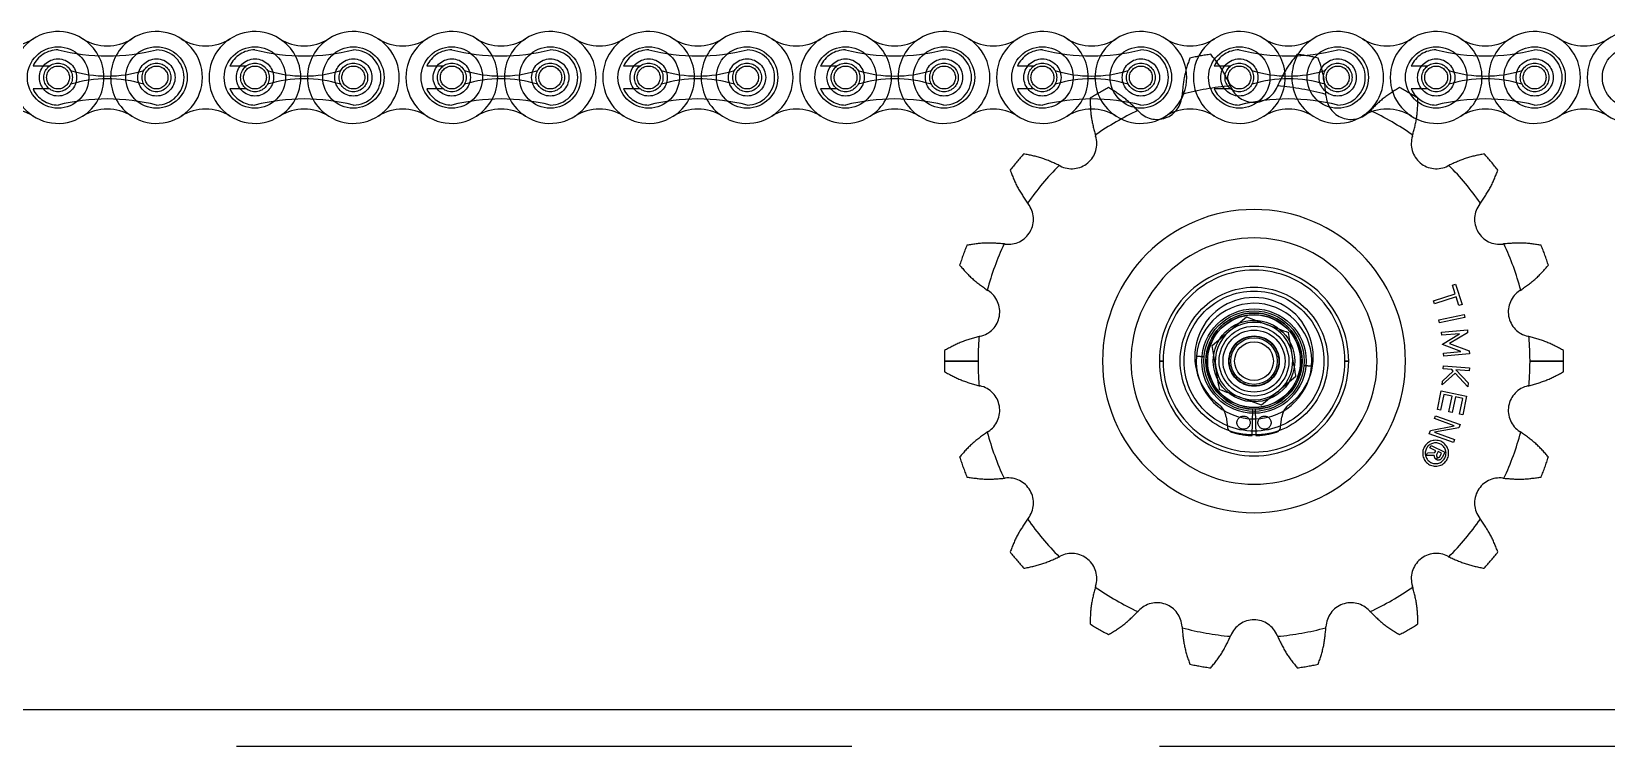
# Model space of a CAD drawing. Header units: metres. Extents: x 0 to 21025, y 0 to 14850.
# Drawn here: x 4715.3 to 4918.5, y 13047.4 to 13139.6 of the extents above; entities that cross this region are included whole.
import ezdxf

# ---------------------------------------------------------------- set-up
doc = ezdxf.new("R2010")
doc.units = ezdxf.units.M
doc.header["$LTSCALE"] = 25
doc.linetypes.add('HIDDEN2', pattern=[4.7625, 3.175, -1.5875])
doc.layers.add('SL4', color=4, linetype='Continuous')
doc.layers.add('ST1', color=7, linetype='HIDDEN2')

msp = doc.modelspace()

# ---------------------------------------------------------------- linework, layer by layer
at = {"layer": 'SL4'}
for p, q in [((4872.054, 13102.812), (4874.761, 13101.811)), ((4867.612, 13099.124), (4869.833, 13100.968)), ((4878.442, 13095.118), (4876.221, 13093.274)), ((4874, 13091.43), (4871.292, 13092.432)), ((4258.039, 13052.206), (5488.014, 13052.206))]:
    msp.add_line(p, q, dxfattribs=at)
for radius in [6, 3, 2.5]:
    msp.add_circle((4873.027, 13097.121), radius, dxfattribs=at)
for start, end in [(129.70215, 189.70215), (69.70215, 129.70215), (9.70215, 69.70215), (189.70215, 249.70215), (309.70215, 9.70215), (249.70215, 309.70215)]:
    msp.add_arc((4873.027, 13097.121), 5, start, end, dxfattribs=at)
for points, knots in [([(4869.833, 13100.968), (4869.885, 13101.012), (4870.635, 13101.635), (4871.37, 13102.245), (4872.054, 13102.812)], [0, 0, 0, 0, 0.0702006, 1, 1, 1, 1]), ([(4874.761, 13101.811), (4874.825, 13101.787), (4875.74, 13101.449), (4876.636, 13101.117), (4877.469, 13100.809)], [0, 0, 0, 0, 0.07020058, 1, 1, 1, 1]), ([(4877.955, 13097.964), (4877.911, 13098.223), (4877.746, 13099.186), (4877.586, 13100.123), (4877.469, 13100.809)], [0, 0, 0, 0, 0.2686336, 1, 1, 1, 1]), ([(4868.098, 13096.279), (4868.054, 13096.537), (4867.889, 13097.5), (4867.729, 13098.438), (4867.612, 13099.124)], [0, 0, 0, 0, 0.2686336, 1, 1, 1, 1]), ([(4868.585, 13093.433), (4868.544, 13093.672), (4868.385, 13094.599), (4868.22, 13095.563), (4868.098, 13096.279)], [0, 0, 0, 0, 0.2575513, 1, 1, 1, 1]), ([(4878.442, 13095.118), (4878.401, 13095.357), (4878.242, 13096.285), (4878.077, 13097.248), (4877.955, 13097.964)], [0, 0, 0, 0, 0.2575513, 1, 1, 1, 1]), ([(4871.292, 13092.432), (4871.228, 13092.455), (4870.314, 13092.794), (4869.418, 13093.125), (4868.585, 13093.433)], [0, 0, 0, 0, 0.0702006, 1, 1, 1, 1]), ([(4876.221, 13093.274), (4876.168, 13093.231), (4875.418, 13092.608), (4874.683, 13091.998), (4874, 13091.43)], [0, 0, 0, 0, 0.07020058, 1, 1, 1, 1])]:
    msp.add_open_spline(points, degree=3, knots=knots, dxfattribs=at)
at = {"layer": 'ST1'}
for p, q in [((4717.622, 13135.162), (4715.498, 13135.162)), ((4743.022, 13135.162), (4740.898, 13135.162)), ((4768.422, 13135.162), (4766.298, 13135.162)), ((4793.822, 13135.162), (4791.698, 13135.162)), ((4819.222, 13135.162), (4817.098, 13135.162)), ((4844.622, 13135.162), (4842.498, 13135.162)), ((4870.022, 13135.162), (4867.898, 13135.162)), ((4895.422, 13135.162), (4893.298, 13135.162)), ((4717.622, 13132.21), (4715.498, 13132.21)), ((4743.022, 13132.21), (4740.898, 13132.21)), ((4768.422, 13132.21), (4766.298, 13132.21)), ((4793.822, 13132.21), (4791.698, 13132.21)), ((4819.222, 13132.21), (4817.098, 13132.21)), ((4844.622, 13132.21), (4842.498, 13132.21)), ((4870.022, 13132.21), (4867.898, 13132.21)), ((4895.422, 13132.21), (4893.298, 13132.21)), ((4898.624, 13106.894), (4899.014, 13107.021)), ((4898.986, 13105.783), (4898.624, 13106.894)), ((4899.014, 13107.021), (4899.861, 13104.419)), ((4896.194, 13104.875), (4898.986, 13105.783)), ((4896.319, 13104.494), (4896.194, 13104.875)), ((4899.11, 13105.401), (4896.319, 13104.494)), ((4899.471, 13104.292), (4899.11, 13105.401)), ((4899.861, 13104.419), (4899.471, 13104.292)), ((4896.872, 13102.438), (4900.144, 13103.137)), ((4896.956, 13102.045), (4896.872, 13102.438)), ((4900.228, 13102.745), (4896.956, 13102.045)), ((4900.144, 13103.137), (4900.228, 13102.745)), ((4897.22, 13100.856), (4900.552, 13101.155)), ((4897.256, 13100.457), (4897.22, 13100.856)), ((4899.518, 13100.657), (4897.256, 13100.457)), ((4897.358, 13099.318), (4899.518, 13100.657)), ((4900.588, 13100.753), (4898.244, 13099.375)), ((4900.552, 13101.155), (4900.588, 13100.753)), ((4897.362, 13099.275), (4897.358, 13099.318)), ((4899.725, 13098.34), (4897.362, 13099.275)), ((4897.463, 13098.136), (4899.725, 13098.34)), ((4898.244, 13099.375), (4900.796, 13098.435)), ((4900.796, 13098.435), (4900.831, 13098.041)), ((4833.087, 13097.121), (4837.419, 13097.121)), ((4837.419, 13097.121), (4833.087, 13097.121)), ((4861.3, 13097.121), (4860.812, 13097.121)), ((4860.812, 13097.121), (4861.3, 13097.121)), ((4865.603, 13097.771), (4866.576, 13097.686)), ((4866.576, 13097.686), (4865.603, 13097.771)), ((4879.477, 13096.557), (4880.45, 13096.472)), ((4880.45, 13096.472), (4879.477, 13096.557)), ((4885.242, 13097.121), (4884.753, 13097.121)), ((4884.753, 13097.121), (4885.242, 13097.121)), ((4897.45, 13096.106), (4897.48, 13096.506)), ((4897.499, 13097.741), (4897.463, 13098.136)), ((4897.48, 13096.506), (4900.816, 13096.255)), ((4900.831, 13098.041), (4897.499, 13097.741)), ((4900.816, 13096.255), (4900.786, 13095.855)), ((4908.634, 13097.121), (4912.967, 13097.121)), ((4912.967, 13097.121), (4908.634, 13097.121)), ((4898.968, 13095.572), (4897.295, 13094.055)), ((4897.295, 13094.055), (4897.332, 13094.552)), ((4897.332, 13094.552), (4898.733, 13095.821)), ((4898.543, 13096.024), (4897.45, 13096.106)), ((4898.733, 13095.821), (4898.543, 13096.024)), ((4900.631, 13093.804), (4898.968, 13095.572)), ((4899.086, 13095.983), (4900.668, 13094.301)), ((4900.786, 13095.855), (4899.086, 13095.983)), ((4900.668, 13094.301), (4900.631, 13093.804)), ((4896.683, 13090.899), (4897.188, 13093.304)), ((4897.507, 13092.826), (4897.084, 13090.814)), ((4897.188, 13093.304), (4900.462, 13092.617)), ((4898.605, 13092.596), (4897.507, 13092.826)), ((4898.183, 13090.584), (4898.605, 13092.596)), ((4899.007, 13092.512), (4898.584, 13090.5)), ((4899.978, 13092.308), (4899.007, 13092.512)), ((4899.555, 13090.296), (4899.978, 13092.308)), ((4900.462, 13092.617), (4899.957, 13090.211)), ((4872.777, 13087.524), (4872.865, 13090.923)), ((4873.188, 13090.923), (4873.277, 13087.524)), ((4897.084, 13090.814), (4896.683, 13090.899)), ((4898.584, 13090.5), (4898.183, 13090.584)), ((4899.957, 13090.211), (4899.555, 13090.296)), ((4869.43, 13089.919), (4869.606, 13088.588)), ((4876.448, 13088.588), (4876.623, 13089.919)), ((4895.627, 13087.765), (4895.78, 13088.193)), ((4895.78, 13088.193), (4898.86, 13088.795)), ((4899.445, 13088.511), (4896.305, 13087.949)), ((4896.318, 13089.702), (4896.452, 13090.08)), ((4898.86, 13088.795), (4896.318, 13089.702)), ((4896.452, 13090.08), (4899.603, 13088.956)), ((4899.603, 13088.956), (4899.445, 13088.511)), ((4898.779, 13086.643), (4895.627, 13087.765)), ((4895.731, 13085.935), (4895.872, 13086.232)), ((4895.872, 13086.232), (4897.64, 13085.395)), ((4896.305, 13087.949), (4898.914, 13087.021)), ((4898.914, 13087.021), (4898.779, 13086.643)), ((4895.225, 13084.948), (4895.396, 13085.308)), ((4896.254, 13084.972), (4895.225, 13084.948)), ((4895.396, 13085.308), (4896.376, 13085.331)), ((4896.492, 13085.575), (4895.731, 13085.935)), ((4896.376, 13085.331), (4896.492, 13085.575)), ((4896.703, 13084.726), (4896.569, 13084.444)), ((4896.577, 13084.44), (4896.71, 13084.723)), ((4896.779, 13085.452), (4896.59, 13085.051)), ((4897.223, 13085.242), (4896.779, 13085.452)), ((4897.036, 13084.846), (4897.223, 13085.242)), ((4897.64, 13085.395), (4897.329, 13084.738)), ((4210.539, 13052.206), (5535.514, 13052.206)), ((5535.514, 13047.444), (4210.539, 13047.444))]:
    msp.add_line(p, q, dxfattribs=at)
for centre, radius in [((4718.729, 13133.686), 3.96), ((4731.429, 13133.686), 3.96), ((4744.129, 13133.686), 3.96), ((4756.829, 13133.686), 3.96), ((4769.529, 13133.686), 3.96), ((4782.229, 13133.686), 3.96), ((4794.929, 13133.686), 3.96), ((4807.629, 13133.686), 3.96), ((4820.329, 13133.686), 3.96), ((4833.029, 13133.686), 3.96), ((4845.729, 13133.686), 3.96), ((4858.429, 13133.686), 3.96), ((4871.129, 13133.686), 3.96), ((4883.829, 13133.686), 3.96), ((4896.529, 13133.686), 3.96), ((4909.229, 13133.686), 3.96), ((4921.929, 13133.686), 3.96), ((4718.729, 13133.686), 2.398), ((4718.729, 13133.686), 1.845), ((4718.729, 13133.686), 1.476), ((4731.429, 13133.686), 2.398), ((4731.429, 13133.686), 1.845), ((4731.429, 13133.686), 1.476), ((4744.129, 13133.686), 2.398), ((4744.129, 13133.686), 1.845), ((4744.129, 13133.686), 1.476), ((4756.829, 13133.686), 2.398), ((4756.829, 13133.686), 1.845), ((4756.829, 13133.686), 1.476), ((4769.529, 13133.686), 2.398), ((4769.529, 13133.686), 1.845), ((4769.529, 13133.686), 1.476), ((4782.229, 13133.686), 2.398), ((4782.229, 13133.686), 1.845), ((4782.229, 13133.686), 1.476), ((4794.929, 13133.686), 2.399), ((4794.929, 13133.686), 1.845), ((4794.929, 13133.686), 1.476), ((4807.629, 13133.686), 2.399), ((4807.629, 13133.686), 1.845), ((4807.629, 13133.686), 1.476), ((4820.329, 13133.686), 2.399), ((4820.329, 13133.686), 1.845), ((4820.329, 13133.686), 1.476), ((4833.029, 13133.686), 2.398), ((4833.029, 13133.686), 1.845), ((4833.029, 13133.686), 1.476), ((4845.729, 13133.686), 2.398), ((4845.729, 13133.686), 1.845), ((4845.729, 13133.686), 1.476), ((4858.429, 13133.686), 2.398), ((4858.429, 13133.686), 1.845), ((4858.429, 13133.686), 1.476), ((4871.129, 13133.686), 2.398), ((4871.129, 13133.686), 1.845), ((4871.129, 13133.686), 1.476), ((4883.829, 13133.686), 2.398), ((4883.829, 13133.686), 1.845), ((4883.829, 13133.686), 1.476), ((4896.529, 13133.686), 2.399), ((4896.529, 13133.686), 1.845), ((4896.529, 13133.686), 1.476), ((4909.229, 13133.686), 2.399), ((4909.229, 13133.686), 1.845), ((4909.229, 13133.686), 1.476), ((4873.027, 13097.121), 9.525), ((4873.027, 13097.121), 9.025), ((4873.027, 13097.121), 6.725), ((4873.027, 13097.121), 6.725), ((4873.027, 13097.121), 6.475), ((4873.027, 13097.121), 6.2), ((4873.027, 13097.121), 5.975), ((4873.027, 13097.121), 5.25), ((4873.027, 13097.121), 5.25), ((4873.027, 13097.121), 4.5), ((4873.027, 13097.121), 4), ((4873.027, 13097.121), 3.25), ((4873.027, 13097.121), 3.25), ((4873.027, 13097.121), 3.2), ((4871.677, 13089.185), 0.85), ((4874.377, 13089.185), 0.85)]:
    msp.add_circle(centre, radius, dxfattribs=at)
for centre, radius, start, end in [((4718.729, 13133.686), 5.92, 57.56669, 302.43331), ((4731.429, 13133.686), 5.92, 237.56669, 122.43331), ((4744.129, 13133.686), 5.92, 57.56669, 302.43331), ((4756.829, 13133.686), 5.92, 237.56669, 122.43331), ((4769.529, 13133.686), 5.92, 57.56669, 302.43331), ((4782.229, 13133.686), 5.92, 237.56669, 122.43331), ((4794.929, 13133.686), 5.92, 57.56669, 302.43331), ((4807.629, 13133.686), 5.92, 237.56669, 122.43331), ((4820.329, 13133.686), 5.92, 57.56669, 302.43331), ((4833.029, 13133.686), 5.92, 237.56669, 122.43331), ((4845.729, 13133.686), 5.92, 57.56669, 302.43331), ((4858.429, 13133.686), 5.92, 237.56669, 122.43331), ((4871.129, 13133.686), 5.92, 57.56669, 302.43331), ((4883.829, 13133.686), 5.92, 237.56669, 122.43331), ((4896.529, 13133.686), 5.92, 57.56669, 302.43331), ((4909.229, 13133.686), 5.92, 237.56669, 122.43331), ((4921.929, 13133.686), 5.92, 57.56669, 302.43331), ((4712.379, 13143.679), 5.92, 237.56669, 302.43331), ((4718.729, 13133.686), 3.552, 90, 155.44664), ((4725.079, 13162.783), 26.322, 256.04015, 283.95985), ((4725.079, 13143.679), 5.92, 237.56669, 302.43331), ((4718.729, 13133.686), 5.92, 302.43324, 57.56676), ((4731.429, 13133.686), 5.92, 122.43324, 237.56676), ((4731.429, 13133.686), 3.552, 270, 90), ((4737.779, 13143.679), 5.92, 237.56669, 302.43331), ((4744.129, 13133.686), 3.552, 90, 155.44664), ((4750.479, 13162.783), 26.322, 256.04015, 283.95985), ((4750.479, 13143.679), 5.92, 237.56669, 302.43331), ((4744.129, 13133.686), 5.92, 302.43324, 57.56676), ((4756.829, 13133.686), 5.92, 122.43324, 237.56676), ((4756.829, 13133.686), 3.552, 270, 90), ((4763.179, 13143.679), 5.92, 237.56669, 302.43331), ((4769.529, 13133.686), 3.552, 90, 155.44664), ((4775.879, 13162.783), 26.322, 256.04015, 283.95985), ((4775.879, 13143.679), 5.92, 237.56669, 302.43331), ((4769.529, 13133.686), 5.92, 302.43324, 57.56676), ((4782.229, 13133.686), 5.92, 122.43324, 237.56676), ((4782.229, 13133.686), 3.552, 270, 90), ((4788.579, 13143.679), 5.92, 237.56669, 302.43331), ((4794.929, 13133.686), 3.552, 90, 155.44664), ((4801.279, 13162.783), 26.322, 256.04015, 283.95985), ((4801.279, 13143.679), 5.92, 237.56669, 302.43331), ((4794.929, 13133.686), 5.92, 302.43324, 57.56676), ((4807.629, 13133.686), 5.92, 122.43324, 237.56676), ((4807.629, 13133.686), 3.552, 270, 90), ((4813.979, 13143.679), 5.92, 237.56669, 302.43331), ((4820.329, 13133.686), 3.552, 90, 155.44664), ((4826.679, 13162.783), 26.322, 256.04015, 283.95985), ((4826.679, 13143.679), 5.92, 237.56669, 302.43331), ((4820.329, 13133.686), 5.92, 302.43324, 57.56676), ((4833.029, 13133.686), 5.92, 122.43324, 237.56676), ((4833.029, 13133.686), 3.552, 270, 90), ((4839.379, 13143.679), 5.92, 237.56669, 302.43331), ((4845.729, 13133.686), 3.552, 90, 155.44664), ((4852.079, 13162.783), 26.322, 256.04015, 283.95985), ((4852.079, 13143.679), 5.92, 237.56669, 302.43331), ((4845.729, 13133.686), 5.92, 302.43324, 57.56676), ((4858.429, 13133.686), 5.92, 122.43324, 237.56676), ((4858.429, 13133.686), 3.552, 270, 90), ((4864.779, 13143.679), 5.92, 237.56669, 302.43331), ((4871.129, 13133.686), 3.552, 90, 155.44664), ((4877.479, 13162.783), 26.322, 256.04015, 283.95985), ((4877.479, 13143.679), 5.92, 237.56669, 302.43331), ((4871.129, 13133.686), 5.92, 302.43324, 57.56676), ((4883.829, 13133.686), 5.92, 122.43324, 237.56676), ((4883.829, 13133.686), 3.552, 270, 90), ((4890.179, 13143.679), 5.92, 237.56669, 302.43331), ((4896.529, 13133.686), 3.552, 90, 155.44664), ((4902.879, 13162.783), 26.322, 256.04015, 283.95985), ((4902.879, 13143.679), 5.92, 237.56669, 302.43331), ((4896.529, 13133.686), 5.92, 302.43324, 57.56676), ((4909.229, 13133.686), 5.92, 122.43324, 237.56676), ((4909.229, 13133.686), 3.552, 270, 90), ((4915.579, 13143.679), 5.92, 237.56669, 302.43331), ((4873.027, 13097.121), 39.94, 98.03204, 101.96796), ((4873.027, 13097.121), 39.94, 78.03204, 81.96796), ((4725.079, 13150.039), 16.175, 252.993, 287.007), ((4725.079, 13117.334), 16.175, 72.993, 107.007), ((4750.479, 13150.039), 16.175, 252.993, 287.007), ((4750.479, 13117.334), 16.175, 72.993, 107.007), ((4775.879, 13150.039), 16.175, 252.993, 287.007), ((4775.879, 13117.334), 16.175, 72.993, 107.007), ((4801.279, 13150.039), 16.175, 252.993, 287.007), ((4801.279, 13117.334), 16.175, 72.993, 107.007), ((4826.679, 13150.039), 16.175, 252.993, 287.007), ((4826.679, 13117.334), 16.175, 72.993, 107.007), ((4852.079, 13150.039), 16.175, 252.993, 287.007), ((4852.079, 13117.334), 16.175, 72.993, 107.007), ((4877.479, 13150.039), 16.175, 252.993, 287.007), ((4877.479, 13117.334), 16.175, 72.993, 107.007), ((4902.879, 13150.039), 16.175, 252.993, 287.007), ((4902.879, 13117.334), 16.175, 72.993, 107.007), ((4718.729, 13133.686), 3.552, 204.55336, 270), ((4725.079, 13104.589), 26.322, 76.04015, 103.95985), ((4744.129, 13133.686), 3.552, 204.55336, 270), ((4750.479, 13104.589), 26.322, 76.04015, 103.95985), ((4769.529, 13133.686), 3.552, 204.55336, 270), ((4775.879, 13104.589), 26.322, 76.04015, 103.95985), ((4794.929, 13133.686), 3.552, 204.55336, 270), ((4801.279, 13104.589), 26.322, 76.04015, 103.95985), ((4820.329, 13133.686), 3.552, 204.55336, 270), ((4826.679, 13104.589), 26.322, 76.04015, 103.95985), ((4845.729, 13133.686), 3.552, 204.55336, 270), ((4852.079, 13104.589), 26.322, 76.04015, 103.95985), ((4873.027, 13097.121), 39.94, 118.03204, 121.96796), ((4860.51, 13131.511), 3.238, 222.5, 357.5), ((4879.12, 13130.699), 15.39, 177.01769, 177.5), ((4873.027, 13097.121), 35.607, 94.90066, 105.09934), ((4873.027, 13097.121), 35.607, 94.90066, 105.09934), ((4871.129, 13133.686), 3.552, 204.55336, 270), ((4855.816, 13126.59), 15.39, 22.5, 22.98231), ((4873.027, 13133.718), 3.238, 202.5, 337.5), ((4877.479, 13104.589), 26.322, 76.04015, 103.95985), ((4890.237, 13126.59), 15.39, 157.01769, 157.5), ((4873.027, 13097.121), 35.607, 74.90066, 85.09934), ((4873.027, 13097.121), 35.607, 74.90066, 85.09934), ((4866.933, 13130.699), 15.39, 2.5, 2.98231), ((4885.544, 13131.511), 3.238, 182.5, 317.5), ((4873.027, 13097.121), 39.94, 58.03204, 61.96796), ((4896.529, 13133.686), 3.552, 204.55336, 270), ((4902.879, 13104.589), 26.322, 76.04015, 103.95985), ((4712.379, 13123.693), 5.92, 57.56669, 122.43331), ((4725.079, 13123.693), 5.92, 57.56669, 122.43331), ((4737.779, 13123.693), 5.92, 57.56669, 122.43331), ((4750.479, 13123.693), 5.92, 57.56669, 122.43331), ((4763.179, 13123.693), 5.92, 57.56669, 122.43331), ((4775.879, 13123.693), 5.92, 57.56669, 122.43331), ((4788.579, 13123.693), 5.92, 57.56669, 122.43331), ((4801.279, 13123.693), 5.92, 57.56669, 122.43331), ((4813.979, 13123.693), 5.92, 57.56669, 122.43331), ((4826.679, 13123.693), 5.92, 57.56669, 122.43331), ((4839.379, 13123.693), 5.92, 57.56669, 122.43331), ((4852.079, 13123.693), 5.92, 57.56669, 122.43331), ((4873.027, 13097.121), 35.607, 114.90066, 125.09934), ((4873.027, 13097.121), 35.607, 114.90066, 125.09934), ((4846.775, 13118.926), 15.39, 42.5, 42.98231), ((4864.779, 13123.693), 5.92, 57.56669, 122.43331), ((4877.479, 13123.693), 5.92, 57.56669, 122.43331), ((4890.179, 13123.693), 5.92, 57.56669, 122.43331), ((4899.278, 13118.926), 15.39, 137.01769, 137.5), ((4873.027, 13097.121), 35.607, 54.90066, 65.09934), ((4873.027, 13097.121), 35.607, 54.90066, 65.09934), ((4902.879, 13123.693), 5.92, 57.56669, 122.43331), ((4915.579, 13123.693), 5.92, 57.56669, 122.43331), ((4849.503, 13125.156), 3.238, 242.5, 17.5), ((4867.269, 13130.758), 15.39, 197.01769, 197.5), ((4896.551, 13125.156), 3.238, 162.5, 297.5), ((4878.785, 13130.758), 15.39, 342.5, 342.98231), ((4873.027, 13097.121), 39.94, 138.03204, 141.96796), ((4873.027, 13097.121), 39.94, 38.03204, 41.96796), ((4873.027, 13097.121), 35.607, 134.90066, 145.09934), ((4873.027, 13097.121), 35.607, 134.90066, 145.09934), ((4840.901, 13108.633), 15.39, 62.5, 62.98231), ((4905.152, 13108.633), 15.39, 117.01769, 117.5), ((4873.027, 13097.121), 35.607, 34.90066, 45.09934), ((4873.027, 13097.121), 35.607, 34.90066, 45.09934), ((4841.333, 13115.42), 3.238, 262.5, 37.5), ((4856.112, 13126.76), 15.39, 217.01769, 217.5), ((4873.027, 13097.121), 19.544, 0, 180), ((4904.721, 13115.42), 3.238, 142.5, 277.5), ((4889.942, 13126.76), 15.39, 322.5, 322.98231), ((4873.027, 13097.121), 15.88, 0, 180), ((4873.027, 13097.121), 39.94, 158.03204, 161.96796), ((4873.027, 13097.121), 35.607, 154.90066, 165.09934), ((4873.027, 13097.121), 35.607, 154.90066, 165.09934), ((4838.901, 13096.951), 15.39, 82.5, 82.98231), ((4907.152, 13096.951), 15.39, 97.01769, 97.5), ((4873.027, 13097.121), 35.607, 14.90066, 25.09934), ((4873.027, 13097.121), 35.607, 14.90066, 25.09934), ((4873.027, 13097.121), 39.94, 18.03204, 21.96796), ((4873.027, 13097.121), 12.215, 0, 180), ((4873.027, 13097.121), 11.726, 0, 180), ((4873.027, 13097.121), 11.726, 0, 180), ((4836.986, 13103.476), 3.238, 282.5, 57.5), ((4846.995, 13119.187), 15.39, 237.01769, 237.5), ((4873.027, 13097.678), 7.643, 306.50645, 233.49355), ((4873.027, 13097.121), 7.452, 355, 175), ((4873.027, 13097.121), 7.452, 355, 175), ((4909.068, 13103.476), 3.238, 122.5, 257.5), ((4899.059, 13119.187), 15.39, 302.5, 302.98231), ((4873.027, 13097.121), 6.2, 271.49225, 268.50775), ((4841.017, 13085.289), 15.39, 102.5, 102.98231), ((4905.036, 13085.289), 15.39, 77.01769, 77.5), ((4873.027, 13097.121), 39.94, 178.03204, 180), ((4873.027, 13097.121), 35.607, 174.90066, 180), ((4873.027, 13097.121), 35.607, 174.90066, 180), ((4873.027, 13097.121), 35.607, 0, 5.09934), ((4873.027, 13097.121), 35.607, 0, 5.09934), ((4873.027, 13097.121), 39.94, 0, 1.96796), ((4873.027, 13097.121), 39.94, 180, 181.96796), ((4873.027, 13097.121), 35.607, 180, 185.09934), ((4873.027, 13097.121), 35.607, 180, 185.09934), ((4873.027, 13097.121), 19.544, 180, 0), ((4873.027, 13097.121), 15.88, 180, 0), ((4873.027, 13097.121), 12.215, 180, 0), ((4873.027, 13097.121), 11.726, 180, 0), ((4873.027, 13097.121), 11.726, 180, 0), ((4873.027, 13097.121), 7.452, 175, 355), ((4873.027, 13097.121), 7.452, 175, 355), ((4873.027, 13097.121), 35.607, 354.90066, 0), ((4873.027, 13097.121), 35.607, 354.90066, 0), ((4873.027, 13097.121), 39.94, 358.03204, 0), ((4841.017, 13108.953), 15.39, 257.01769, 257.5), ((4836.986, 13090.766), 3.238, 302.5, 77.5), ((4909.068, 13090.766), 3.238, 102.5, 237.5), ((4905.036, 13108.953), 15.39, 282.5, 282.98231), ((4867.053, 13089.606), 2.398, 7.5, 53.49355), ((4879.001, 13089.606), 2.398, 126.50645, 172.5), ((4870.349, 13088.686), 0.75, 187.5, 252.39018), ((4875.704, 13088.686), 0.75, 287.60982, 352.5), ((4846.995, 13075.055), 15.39, 122.5, 122.98231), ((4873.027, 13097.121), 35.607, 194.90066, 205.09934), ((4873.027, 13097.121), 35.607, 194.90066, 205.09934), ((4873.027, 13097.121), 9.6, 252.39018, 268.50775), ((4873.027, 13097.121), 9.6, 271.49225, 287.60982), ((4896.461, 13085.241), 1.673, 90, 270), ((4896.461, 13085.241), 1.339, 90, 270), ((4896.461, 13085.241), 1.673, 270, 90), ((4896.461, 13085.241), 1.339, 270, 90), ((4873.027, 13097.121), 35.607, 334.90066, 345.09934), ((4873.027, 13097.121), 35.607, 334.90066, 345.09934), ((4899.059, 13075.055), 15.39, 57.01769, 57.5), ((4873.027, 13097.121), 39.94, 198.03204, 201.96796), ((4896.811, 13084.946), 0.558, 177.38053, 244.22985), ((4896.812, 13084.946), 0.245, 154.69547, 243.64226), ((4896.811, 13084.946), 0.558, 245.12571, 338.07454), ((4896.811, 13084.946), 0.245, 245.69677, 336.02659), ((4873.027, 13097.121), 39.94, 338.03204, 341.96796), ((4838.901, 13097.292), 15.39, 277.01769, 277.5), ((4841.333, 13078.823), 3.238, 322.5, 97.5), ((4904.721, 13078.823), 3.238, 82.5, 217.5), ((4907.152, 13097.292), 15.39, 262.5, 262.98231), ((4856.112, 13067.482), 15.39, 142.5, 142.98231), ((4873.027, 13097.121), 35.607, 214.90066, 225.09934), ((4873.027, 13097.121), 35.607, 214.90066, 225.09934), ((4873.027, 13097.121), 35.607, 314.90066, 325.09934), ((4873.027, 13097.121), 35.607, 314.90066, 325.09934), ((4889.942, 13067.482), 15.39, 37.01769, 37.5), ((4873.027, 13097.121), 39.94, 218.03204, 221.96796), ((4840.901, 13085.61), 15.39, 297.01769, 297.5), ((4849.503, 13069.086), 3.238, 342.5, 117.5), ((4896.551, 13069.086), 3.238, 62.5, 197.5), ((4905.152, 13085.61), 15.39, 242.5, 242.98231), ((4873.027, 13097.121), 39.94, 318.03204, 321.96796), ((4867.269, 13063.485), 15.39, 162.5, 162.98231), ((4873.027, 13097.121), 35.607, 234.90066, 245.09934), ((4873.027, 13097.121), 35.607, 234.90066, 245.09934), ((4873.027, 13097.121), 35.607, 294.90066, 305.09934), ((4873.027, 13097.121), 35.607, 294.90066, 305.09934), ((4878.785, 13063.485), 15.39, 17.01769, 17.5), ((4860.51, 13062.731), 3.238, 2.5, 137.5), ((4885.544, 13062.731), 3.238, 42.5, 177.5), ((4846.775, 13075.316), 15.39, 317.01769, 317.5), ((4873.027, 13060.524), 3.238, 22.5, 157.5), ((4899.278, 13075.316), 15.39, 222.5, 222.98231), ((4873.027, 13097.121), 39.94, 238.03204, 241.96796), ((4879.12, 13063.544), 15.39, 182.5, 182.98231), ((4873.027, 13097.121), 35.607, 254.90066, 265.09934), ((4873.027, 13097.121), 35.607, 254.90066, 265.09934), ((4855.816, 13067.653), 15.39, 337.01769, 337.5), ((4890.237, 13067.653), 15.39, 202.5, 202.98231), ((4873.027, 13097.121), 35.607, 274.90066, 285.09934), ((4873.027, 13097.121), 35.607, 274.90066, 285.09934), ((4866.933, 13063.544), 15.39, 357.01769, 357.5), ((4873.027, 13097.121), 39.94, 298.03204, 301.96796), ((4873.027, 13097.121), 39.94, 258.03204, 261.96796), ((4873.027, 13097.121), 39.94, 278.03204, 281.96796)]:
    msp.add_arc(centre, radius, start, end, dxfattribs=at)
for points, knots in [([(4864.745, 13136.193), (4864.49, 13135.444), (4863.981, 13133.946), (4863.828, 13132.315), (4863.751, 13131.499)], [0, 0, 0, 0, 0.5001333, 1, 1, 1, 1]), ([(4869.985, 13132.598), (4869.634, 13133.338), (4868.933, 13134.818), (4867.942, 13136.052), (4867.446, 13136.669)], [0, 0, 0, 0, 0.4994185, 1, 1, 1, 1]), ([(4878.607, 13136.669), (4878.112, 13136.052), (4877.121, 13134.819), (4876.419, 13133.338), (4876.069, 13132.598)], [0, 0, 0, 0, 0.5002609, 1, 1, 1, 1]), ([(4882.302, 13131.499), (4882.226, 13132.313), (4882.073, 13133.945), (4881.564, 13135.443), (4881.309, 13136.193)], [0, 0, 0, 0, 0.4990977, 1, 1, 1, 1]), ([(4851.881, 13131.004), (4851.898, 13130.213), (4851.931, 13128.631), (4852.346, 13127.046), (4852.553, 13126.254)], [0, 0, 0, 0, 0.5003717, 1, 1, 1, 1]), ([(4858.034, 13129.419), (4857.452, 13129.994), (4856.286, 13131.145), (4854.933, 13131.965), (4854.256, 13132.376)], [0, 0, 0, 0, 0.4994786, 1, 1, 1, 1]), ([(4891.797, 13132.376), (4891.12, 13131.965), (4889.767, 13131.145), (4888.601, 13129.994), (4888.019, 13129.419)], [0, 0, 0, 0, 0.500514, 1, 1, 1, 1]), ([(4893.501, 13126.254), (4893.708, 13127.045), (4894.122, 13128.631), (4894.156, 13130.212), (4894.173, 13131.004)], [0, 0, 0, 0, 0.4994271, 1, 1, 1, 1]), ([(4847.892, 13122.343), (4847.148, 13122.684), (4845.659, 13123.368), (4844.107, 13123.676), (4843.331, 13123.83)], [0, 0, 0, 0, 0.499464, 1, 1, 1, 1]), ([(4902.723, 13123.83), (4901.946, 13123.676), (4900.394, 13123.368), (4898.905, 13122.684), (4898.161, 13122.343)], [0, 0, 0, 0, 0.5005288, 1, 1, 1, 1]), ([(4841.567, 13121.728), (4841.854, 13120.99), (4842.427, 13119.515), (4843.358, 13118.167), (4843.823, 13117.494)], [0, 0, 0, 0, 0.5005125, 1, 1, 1, 1]), ([(4902.23, 13117.494), (4902.695, 13118.167), (4903.627, 13119.515), (4904.199, 13120.99), (4904.486, 13121.728)], [0, 0, 0, 0, 0.49948, 1, 1, 1, 1]), ([(4840.781, 13112.225), (4839.966, 13112.292), (4838.333, 13112.424), (4836.77, 13112.183), (4835.987, 13112.062)], [0, 0, 0, 0, 0.4991241, 1, 1, 1, 1]), ([(4910.067, 13112.062), (4909.285, 13112.183), (4907.721, 13112.424), (4906.088, 13112.292), (4905.272, 13112.225)], [0, 0, 0, 0, 0.5001515, 1, 1, 1, 1]), ([(4835.048, 13109.485), (4835.57, 13108.889), (4836.613, 13107.699), (4837.949, 13106.751), (4838.617, 13106.277)], [0, 0, 0, 0, 0.5005336, 1, 1, 1, 1]), ([(4907.437, 13106.277), (4908.104, 13106.751), (4909.44, 13107.699), (4910.483, 13108.889), (4911.005, 13109.485)], [0, 0, 0, 0, 0.4994593, 1, 1, 1, 1]), ([(4837.56, 13100.286), (4836.772, 13100.07), (4835.192, 13099.636), (4833.805, 13098.874), (4833.11, 13098.493)], [0, 0, 0, 0, 0.4990975, 1, 1, 1, 1]), ([(4912.943, 13098.493), (4912.25, 13098.874), (4910.863, 13099.635), (4909.283, 13100.069), (4908.493, 13100.286)], [0, 0, 0, 0, 0.5001332, 1, 1, 1, 1]), ([(4833.11, 13095.75), (4833.804, 13095.369), (4835.191, 13094.607), (4836.77, 13094.173), (4837.56, 13093.956)], [0, 0, 0, 0, 0.50013323, 1, 1, 1, 1]), ([(4908.493, 13093.956), (4909.282, 13094.173), (4910.862, 13094.607), (4912.248, 13095.368), (4912.943, 13095.75)], [0, 0, 0, 0, 0.4990977, 1, 1, 1, 1]), ([(4838.617, 13087.965), (4837.949, 13087.491), (4836.613, 13086.543), (4835.57, 13085.353), (4835.048, 13084.758)], [0, 0, 0, 0, 0.4994593, 1, 1, 1, 1]), ([(4911.005, 13084.758), (4910.483, 13085.353), (4909.44, 13086.543), (4908.104, 13087.491), (4907.437, 13087.965)], [0, 0, 0, 0, 0.5005334, 1, 1, 1, 1]), ([(4835.987, 13082.18), (4836.769, 13082.059), (4838.332, 13081.818), (4839.965, 13081.951), (4840.781, 13082.017)], [0, 0, 0, 0, 0.5001515, 1, 1, 1, 1]), ([(4905.272, 13082.017), (4906.087, 13081.951), (4907.72, 13081.818), (4909.284, 13082.059), (4910.067, 13082.18)], [0, 0, 0, 0, 0.4991241, 1, 1, 1, 1]), ([(4843.823, 13076.748), (4843.358, 13076.075), (4842.427, 13074.727), (4841.854, 13073.252), (4841.567, 13072.514)], [0, 0, 0, 0, 0.49948, 1, 1, 1, 1]), ([(4904.486, 13072.514), (4904.199, 13073.252), (4903.627, 13074.727), (4902.695, 13076.075), (4902.23, 13076.748)], [0, 0, 0, 0, 0.5005125, 1, 1, 1, 1]), ([(4843.331, 13070.413), (4844.107, 13070.567), (4845.659, 13070.875), (4847.148, 13071.558), (4847.892, 13071.899)], [0, 0, 0, 0, 0.50052878, 1, 1, 1, 1]), ([(4898.161, 13071.899), (4898.905, 13071.558), (4900.394, 13070.875), (4901.946, 13070.567), (4902.723, 13070.413)], [0, 0, 0, 0, 0.499464, 1, 1, 1, 1]), ([(4852.553, 13067.989), (4852.346, 13067.197), (4851.931, 13065.612), (4851.898, 13064.03), (4851.881, 13063.238)], [0, 0, 0, 0, 0.4994271, 1, 1, 1, 1]), ([(4894.173, 13063.238), (4894.156, 13064.03), (4894.122, 13065.612), (4893.708, 13067.197), (4893.501, 13067.989)], [0, 0, 0, 0, 0.5003717, 1, 1, 1, 1]), ([(4854.256, 13061.867), (4854.933, 13062.277), (4856.286, 13063.097), (4857.452, 13064.249), (4858.034, 13064.824)], [0, 0, 0, 0, 0.500514, 1, 1, 1, 1]), ([(4888.019, 13064.824), (4888.601, 13064.249), (4889.767, 13063.097), (4891.12, 13062.277), (4891.797, 13061.867)], [0, 0, 0, 0, 0.4994786, 1, 1, 1, 1]), ([(4863.751, 13062.743), (4863.827, 13061.929), (4863.98, 13060.298), (4864.489, 13058.8), (4864.745, 13058.049)], [0, 0, 0, 0, 0.4990977, 1, 1, 1, 1]), ([(4881.309, 13058.049), (4881.563, 13058.799), (4882.073, 13060.296), (4882.226, 13061.928), (4882.302, 13062.743)], [0, 0, 0, 0, 0.5001333, 1, 1, 1, 1]), ([(4867.446, 13057.573), (4867.942, 13058.19), (4868.932, 13059.423), (4869.634, 13060.904), (4869.985, 13061.644)], [0, 0, 0, 0, 0.5002609, 1, 1, 1, 1]), ([(4876.069, 13061.644), (4876.419, 13060.904), (4877.121, 13059.424), (4878.111, 13058.19), (4878.607, 13057.573)], [0, 0, 0, 0, 0.4994185, 1, 1, 1, 1])]:
    msp.add_open_spline(points, degree=3, knots=knots, dxfattribs=at)

doc.saveas('drawing.dxf')
